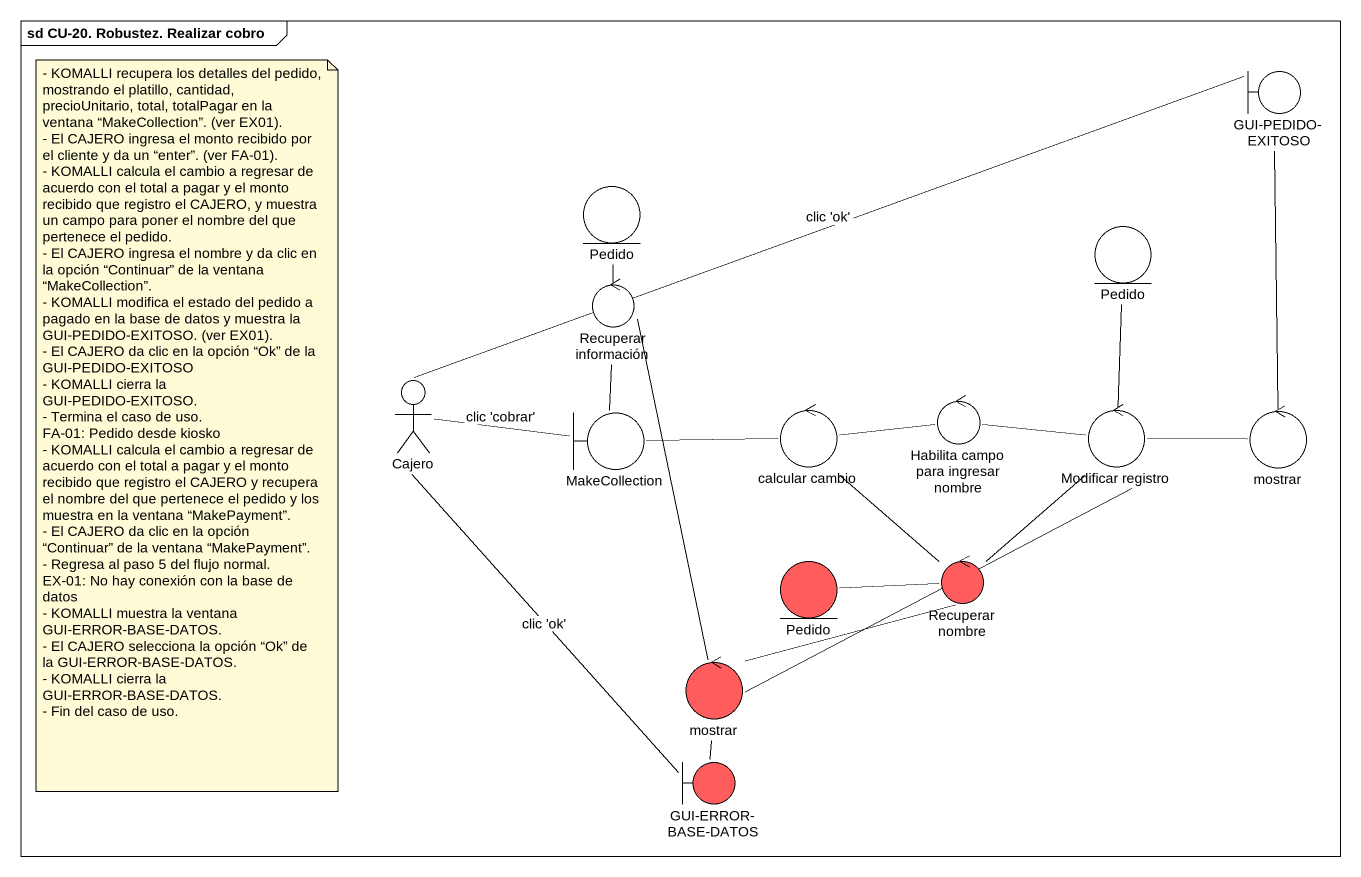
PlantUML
@startuml
mainframe sd CU-20. Robustez. Realizar cobro
boundary "GUI-PEDIDO-EXITOSO" as GUI_PEDIDO_EXITOSO
entity Pedido
entity "Pedido" as Pedido_2
control "Recuperar información" as Recuperar_información
actor Cajero
boundary MakeCollection
control "calcular cambio" as calcular_cambio
control "Habilita campo para ingresar nombre" as Habilita_campo_para
control "Modificar registro" as Modificar_registro
control mostrar
entity "Pedido" as Pedido_3 #FF5D5D
control "Recuperar nombre" as Recuperar_nombre #FF5D5D
control "mostrar" as mostrar_2 #FF5D5D
boundary "GUI-ERROR-BASE-DATOS" as GUI_ERROR_BASE_DATOS #FF5D5D
GUI_PEDIDO_EXITOSO -left- Cajero : clic 'ok'
GUI_PEDIDO_EXITOSO -- mostrar
Pedido -- Recuperar_información
Pedido_2 -- Modificar_registro
Recuperar_información -- MakeCollection
Recuperar_información -- mostrar_2
Cajero -right- MakeCollection : clic 'cobrar'
Cajero -- GUI_ERROR_BASE_DATOS : clic 'ok'
MakeCollection -right- calcular_cambio
calcular_cambio -right- Habilita_campo_para
calcular_cambio -- Recuperar_nombre
Habilita_campo_para -right- Modificar_registro
Modificar_registro -right- mostrar
Modificar_registro -- mostrar_2
Pedido_3 -right- Recuperar_nombre
Recuperar_nombre -up- Modificar_registro
Recuperar_nombre -left- mostrar_2
mostrar_2 -- GUI_ERROR_BASE_DATOS
note as N1
  - KOMALLI recupera los detalles del pedido, mostrando el platillo, cantidad, precioUnitario, total, totalPagar en la ventana “MakeCollection”. (ver EX01).
  - El CAJERO ingresa el monto recibido por el cliente y da un “enter”. (ver FA-01).
  - KOMALLI calcula el cambio a regresar de acuerdo con el total a pagar y el monto recibido que registro el CAJERO, y muestra un campo para poner el nombre del que pertenece el pedido.
  - El CAJERO ingresa el nombre y da clic en la opción “Continuar” de la ventana “MakeCollection”.
  - KOMALLI modifica el estado del pedido a pagado en la base de datos y muestra la GUI-PEDIDO-EXITOSO. (ver EX01).
  - El CAJERO da clic en la opción “Ok” de la GUI-PEDIDO-EXITOSO
  - KOMALLI cierra la GUI-PEDIDO-EXITOSO.
  - Termina el caso de uso.
  FA-01: Pedido desde kiosko
  - KOMALLI calcula el cambio a regresar de acuerdo con el total a pagar y el monto recibido que registro el CAJERO y recupera el nombre del que pertenece el pedido y los muestra en la ventana “MakePayment”.
  - El CAJERO da clic en la opción “Continuar” de la ventana “MakePayment”.
  - Regresa al paso 5 del flujo normal.
  EX-01: No hay conexión con la base de datos
  - KOMALLI muestra la ventana GUI-ERROR-BASE-DATOS.
  - El CAJERO selecciona la opción “Ok” de la GUI-ERROR-BASE-DATOS.
  - KOMALLI cierra la GUI-ERROR-BASE-DATOS.
  - Fin del caso de uso.
end note
@enduml
